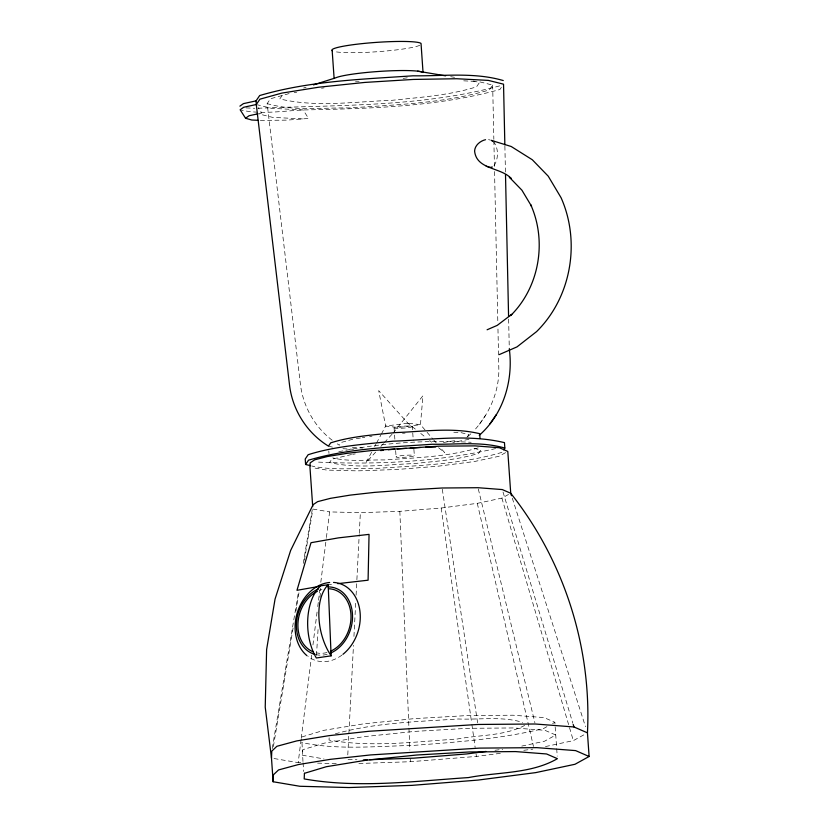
<?xml version="1.0" encoding="UTF-8"?>
<svg xmlns="http://www.w3.org/2000/svg" width="829" height="829" viewBox="0 0 829 829"><rect width="100%" height="100%" fill="white"/><g stroke="black" fill="none" stroke-linecap="round" stroke-linejoin="round"><path stroke-width="0.62" stroke-dasharray="4.14 3.11" d="M302.968 761.499L301.797 739.178M329.144 737.851L329.04 740.048C371.382 747.582 414.79 741.81 457.349 739.002C479.608 734.784 504.198 736.079 524.664 725.448M347.786 754.887L353.475 645.387M353.942 636.371L355.755 601.585M356.087 595.149L356.822 580.974M356.884 579.689L359.226 534.601M359.299 533.306L360.366 512.695L399.837 511.327L441.194 508.022L477.297 503.348L501.887 498.125L508.509 494.467M316.471 655.407L318.139 628.341M320.046 597.408L320.605 588.393M274.026 758.535L298.191 762.628L301.082 739.603M301.238 738.328L311.663 655.169M312.947 644.941L317.113 611.678M317.756 606.559L318.388 601.45M318.554 600.165L319.839 589.937M320.802 582.259L326.243 538.767M326.408 537.482L329.61 511.897L360.366 512.695M272.233 748.566L298.544 591.512M303.248 563.419L312.232 509.794M273.394 746.608L293.352 626.558M295.901 611.232L299.082 592.082M304.398 560.155L312.678 510.343M371.599 452.292L366.097 462.551L375.651 452.137M374.656 446.582L375.879 444.303M376.49 443.163L380.77 435.184M381.381 434.044L385.661 426.054L378.677 390.625L407.899 423.194L416.811 430.313M475.587 428.925C490.167 412.086 499.524 390.272 498.809 367.765L497.939 327.756M494.043 165.665C498.53 158.888 498.757 148.422 493.711 141.946M332.191 440.23C314.543 426.842 302.968 406.023 300.388 384.076L267.156 103.615L270.482 98.755L290.461 93.211M282.181 95.47L279.829 98.92C316.377 107.666 354.708 101.584 391.827 100.34C420.23 97.231 449.142 95.511 476.54 86.817L479.483 82.506L473.359 80.973M479.981 81.916L492.664 85.086L489.348 89.946C444.043 103.283 396.293 104.755 349.465 107.946C322.108 107.552 293.808 111.407 267.156 103.615M501.348 87.387L499.887 89.522C436.064 107.076 368.967 108.558 303.155 109.967C282.72 110.951 261.549 114.64 241.384 110.122M466.914 437.38L468.82 434.583L460.872 432.603L451.929 432.127M479.431 424.199L485.338 415.619M380.853 446.458L383.454 443.619M384.324 442.665L392.138 434.147M393.008 433.204L422.945 395.785L420.458 424.655L426.261 431.37M467.805 436.572L471.411 433.318M505.586 452.644L498.965 456.302L474.364 461.525L438.272 466.188L396.915 469.494L357.444 470.872L326.688 470.074L312.357 467.639M546.933 726.67L543.544 728.546C500.768 739.012 456.706 742.142 412.935 745.437C375.9 746.183 338.222 750.235 301.642 742.546M552.591 723.551L554.85 722.297L556.611 747.478M545.472 746.556L573.336 740.639L585.284 734.048M303.632 87.998L306.077 87.221M301.901 736.94L323.766 730.339L363.475 723.862L414.148 718.639L467.028 715.582L512.975 715.209L544.042 717.582L554.85 722.297M335.341 733.82C375.195 722.629 417.174 721.717 458.261 718.981C479.514 719.883 502.115 716.059 522.653 722.391M499.638 85.884C420.396 107.335 337.268 104.827 255.923 108.34M352.719 439.256L341.247 442.437L339.33 445.225L337.258 443.847M338.771 451.743C382.076 442.531 426.966 440.033 471.162 442.282M468.924 439.318L452.789 442.468M478.219 447.867C447.836 456.81 415.816 457.795 384.418 459.94C367.257 459.67 349.558 461.991 332.709 457.909M495.628 448.562C437.525 462.012 376.926 464.872 317.455 462.064M501.897 452.385C461.877 464.167 419.692 465.463 378.314 468.292C356.201 468.022 333.486 470.748 311.725 465.991M259.332 113.511L261.695 112.993L258.316 107.697M521.773 746.09L544.435 741.271L555.741 735.033L544.933 730.318L513.866 727.945L467.919 728.318L415.039 731.375L364.366 736.598L324.657 743.064L302.792 749.675L302.533 755.271L323.942 758.898M328.999 584.787L331.476 584.383M294.202 92.62L296.689 92.216M321.579 88.247L324.066 87.843M356.335 438.676L361.154 437.909M362.366 437.712L364.77 437.329M369.599 436.562L372.014 436.168M351.496 454.51L331.838 459.225L329.61 462.489C357.289 469.121 386.324 464.509 414.438 463.566C435.95 461.214 457.846 459.908 478.602 453.328L480.83 450.064L471.546 447.743M352.75 454.313L355.258 453.909M443.38 442.489L455.432 440.562M494.996 750.286L502.695 749.292M358.895 763.509L410.355 761.716L476.416 756.431L500.757 753.292M523.814 750.307L532.778 749.147M402.531 433.266L405.07 433.111M348.066 759.53L356.957 759.758M298.191 762.628L300.782 762.701M317.59 763.136L338.273 763.675M246.099 107.894L254.69 108.288M260.347 120.402L286.772 120.132L308.554 118.454L303.155 109.967L271.466 108.309L257.456 104.806M463.743 80.827L475.058 81.429M302.419 118.92L272.482 117.345L259.342 114.06M352.387 447.484L362.605 448.023M342.916 448.717L353.258 449.256M450.696 76.682L454.51 77.315M312.885 509.068L329.61 511.897M328.471 446.126L333.113 447.287M488.54 139.604L490.405 140.111M420.769 433.474L425.712 437.432M429.671 440.593L431.65 442.178M438.582 447.712L444.52 452.468L440.365 447.67M427.09 432.323L432.904 439.038M433.733 440.002L436.22 442.873M512.301 498.167L585.492 726.701M503.027 492.043L572.839 723.251M501.887 498.125L573.336 740.639M478.312 488.965L534.892 722.743M477.297 503.348L533.482 746.463M442.303 489.286L477.67 723.189M441.194 508.022L471.691 723.147M471.877 724.422L475.141 747.468M476.053 753.872L476.416 756.431M556.705 748.722L557.223 756.183M412.303 426.552A9.14 0.953 -4 0 1 398.573 428.324A9.14 0.953 -4 0 1 398.687 426.655A9.14 0.953 -4 0 1 412.303 426.552L413.277 440.468M413.899 449.328L414.345 455.649A9.14 0.953 -4 0 1 400.604 457.421A9.14 0.953 -4 0 1 400.718 455.753A9.14 0.953 -4 0 1 414.334 455.649M394.065 427.795L395.039 441.722M395.651 450.572L396.096 456.903M328.802 450.976L328.978 453.401M303.051 762.742L303.663 771.447M399.837 511.327L408.894 726.867M408.946 728.163L409.868 750.1M410.251 759.136L410.355 761.716M504.882 146.142L505.472 173.251M508.643 319.113L509.286 348.802M492.664 85.086L493.846 139.293M493.877 140.588L494.436 166.401M494.55 171.562L497.835 322.585M419.733 45.326A44.849 4.684 -4 0 1 376.853 51.75A44.849 4.684 -4 0 1 333.61 51.336M407.246 77.802A44.849 4.684 -4 0 1 400.676 78.734M359.092 81.739A44.849 4.684 -4 0 1 355.496 81.781M326.989 652.516A32.828 25.906 -73.1 0 1 316.688 652.9M319.673 590.31A32.828 25.906 -73.1 0 1 321.942 589.564M327.123 654.309A34.694 27.378 -73.1 0 1 316.243 654.713M341.931 655.097A40.3 31.803 -73.1 0 1 307.932 656.454M407.899 423.194L385.661 426.054L398.221 427.515L420.458 424.655L407.899 423.194"/><path stroke-width="1.24" d="M271.487 758.11L271.798 751.115L276.886 746.287L296.751 740.908L328.812 735.686L368.915 731.282L477.867 724.463L535.202 723.997L573.958 726.96L587.45 732.846L589.108 756.494L574.994 764.276L535.721 772.618L478.064 780.079L412.013 785.364L348.968 787.55L299.849 786.275L273.135 781.747L271.487 758.11L265.228 707.158L266.617 649.553L275.062 599.035L290.658 550.404L313.093 504.695L317.611 501.649L330.429 498.343L350.107 495.131L374.459 492.385L400.79 490.395L442.106 488.001L478.001 487.711L502.27 489.566L510.726 493.255C564.072 560.684 591.751 646.962 587.45 732.846M273.135 781.747L273.456 774.763L278.544 769.934L298.399 764.556L330.46 759.323L370.573 754.929L479.514 748.11L536.85 747.644L575.616 750.608L589.108 756.494M479.255 435.329C503.493 413.982 513.503 380.407 509.286 348.802M480.022 438.541L479.68 433.691C452.002 427.059 422.977 431.681 394.863 432.614C373.351 434.966 351.444 436.272 330.698 442.862L328.471 446.126C307.041 433.07 292.368 409.868 289.518 384.977L256.285 104.516L256.037 100.879L259.684 95.542C309.352 80.921 361.703 79.315 413.049 75.802C443.028 76.237 474.064 72.009 503.276 80.548M305.6 464.468L308.543 460.168C348.563 448.385 390.749 447.09 432.127 444.261C456.292 444.613 481.297 441.204 504.84 448.085L504.457 442.634C467.981 433.899 429.733 439.981 392.697 441.204C364.356 444.313 335.496 446.033 308.16 454.706L305.227 459.007L305.6 464.468L310.502 465.691M489.98 423.774L496.208 414.728M503.659 449.805L504.84 448.085M239.892 106.133L243.436 103.625L256.037 100.879M504.851 144.857L503.535 84.185L488.354 80.392L456.675 78.734L413.298 79.439L364.843 82.423L318.678 87.221L281.839 93.097L259.933 99.179L256.285 104.516L243.695 107.262L240.151 109.77L245.55 118.246L249.094 115.739L258.151 113.77M487.1 329.776L497.213 325.382L511.783 314.315L510.602 315.631C539.264 287.362 547.119 241.571 530.84 204.95L531.544 206.245L521.928 190.204L509.327 177.209L511.358 178.598C501.017 167.147 476.509 169.862 474.602 151.085C474.82 145.344 480.25 140.909 485.525 139.697M499.255 354.594L517.006 346.885L536.591 331.6C571.264 297.393 580.766 242.016 561.078 197.727L548.228 176.173L532.311 159.759L511.192 146.495L491.328 140.37M313.445 84.89L335.517 77.895A44.849 4.684 -4 0 1 381.889 71.253A44.849 4.684 -4 0 1 423.039 72.517L421.028 43.409A44.849 4.684 -4 0 0 371.091 42.787A44.849 4.684 -4 0 0 332.211 50.714M492.343 167.012L490.188 167.375L486.24 166.246M320.346 586.196L296.979 590.31L311.01 542.705L338.367 537.886L369.05 534.373L368.086 580.196L337.786 583.657M331.123 655.832L316.315 657.988A46.051 27.088 86 0 1 320.761 585.802L328.17 584.735L331.123 655.832A46.051 25.865 77.6 0 1 328.17 584.735M486.012 751.447L466.758 753.934L413.826 758.162L369.62 759.706M380.604 450.582L383.174 450.313M388.304 449.784L394.718 449.111M397.288 448.903L406.314 448.344M410.179 448.106L420.49 447.473M363.309 759.924L367.092 759.789M425.64 447.152L435.743 446.986M257.892 120.298L251.757 120.018L245.55 118.246M417.609 71.149L445.598 75.833M491.607 140.453L492.447 141.106M511.514 495.711L510.726 493.255L507.794 451.422L499.348 447.733L475.079 445.878L439.183 446.178L371.537 450.551L347.185 453.308L327.496 456.51L314.688 459.815L310.16 462.862L309.963 467.235L312.709 506.529M573.212 724.494L573.958 726.96M332.18 50.714L334.128 78.548M505.503 174.546L508.581 316.533M328.45 588.745A32.828 25.906 -73.1 0 1 350.999 615.595A32.828 25.906 -73.1 0 1 330.388 651.304M313.061 651.791A32.828 25.906 -73.1 0 1 298.005 622.486A32.828 25.906 -73.1 0 1 317.403 591.305M327.911 586.901A34.694 27.378 -73.1 0 1 352.501 615.045A34.694 27.378 -73.1 0 1 330.367 653.179M315.103 654.444A34.694 27.378 -73.1 0 1 296.45 623.356A34.694 27.378 -73.1 0 1 318.564 588.901M333.527 582.414A40.3 31.803 -73.1 0 1 359.9 610.849A40.3 31.803 -73.1 0 1 342.947 654.309M306.948 655.677A40.3 31.803 -73.1 0 1 297.352 612.465A40.3 31.803 -73.1 0 1 329.683 582.466M304.44 773.312L304.191 778.918C358.377 788.566 413.94 781.177 468.416 777.581C497.866 771.882 530.767 774.089 557.399 758.68L546.58 753.965L515.524 751.582L469.577 751.955L416.697 755.022L366.024 760.234L326.315 766.711L304.44 773.312"/></g></svg>
